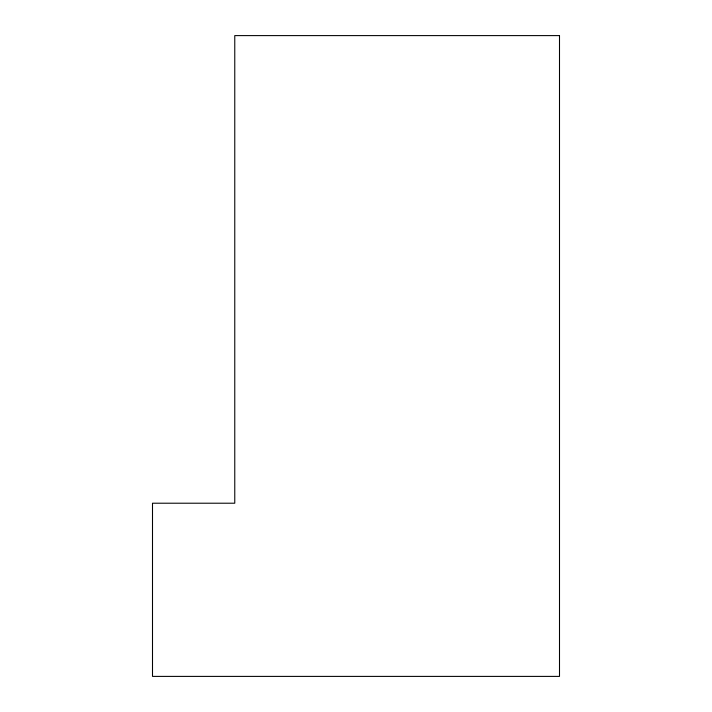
<?xml version="1.0" encoding="UTF-8"?>
<svg xmlns="http://www.w3.org/2000/svg" width="712" height="712" viewBox="0 0 712 712"><rect width="100%" height="100%" fill="white"/><g stroke="black" fill="none" stroke-linecap="round" stroke-linejoin="round"><path stroke-width="1.07" d="M559.499 35.6L234.764 35.6L234.764 503.215L152.501 503.215L152.501 676.4L559.499 676.4L559.499 35.6"/></g></svg>
